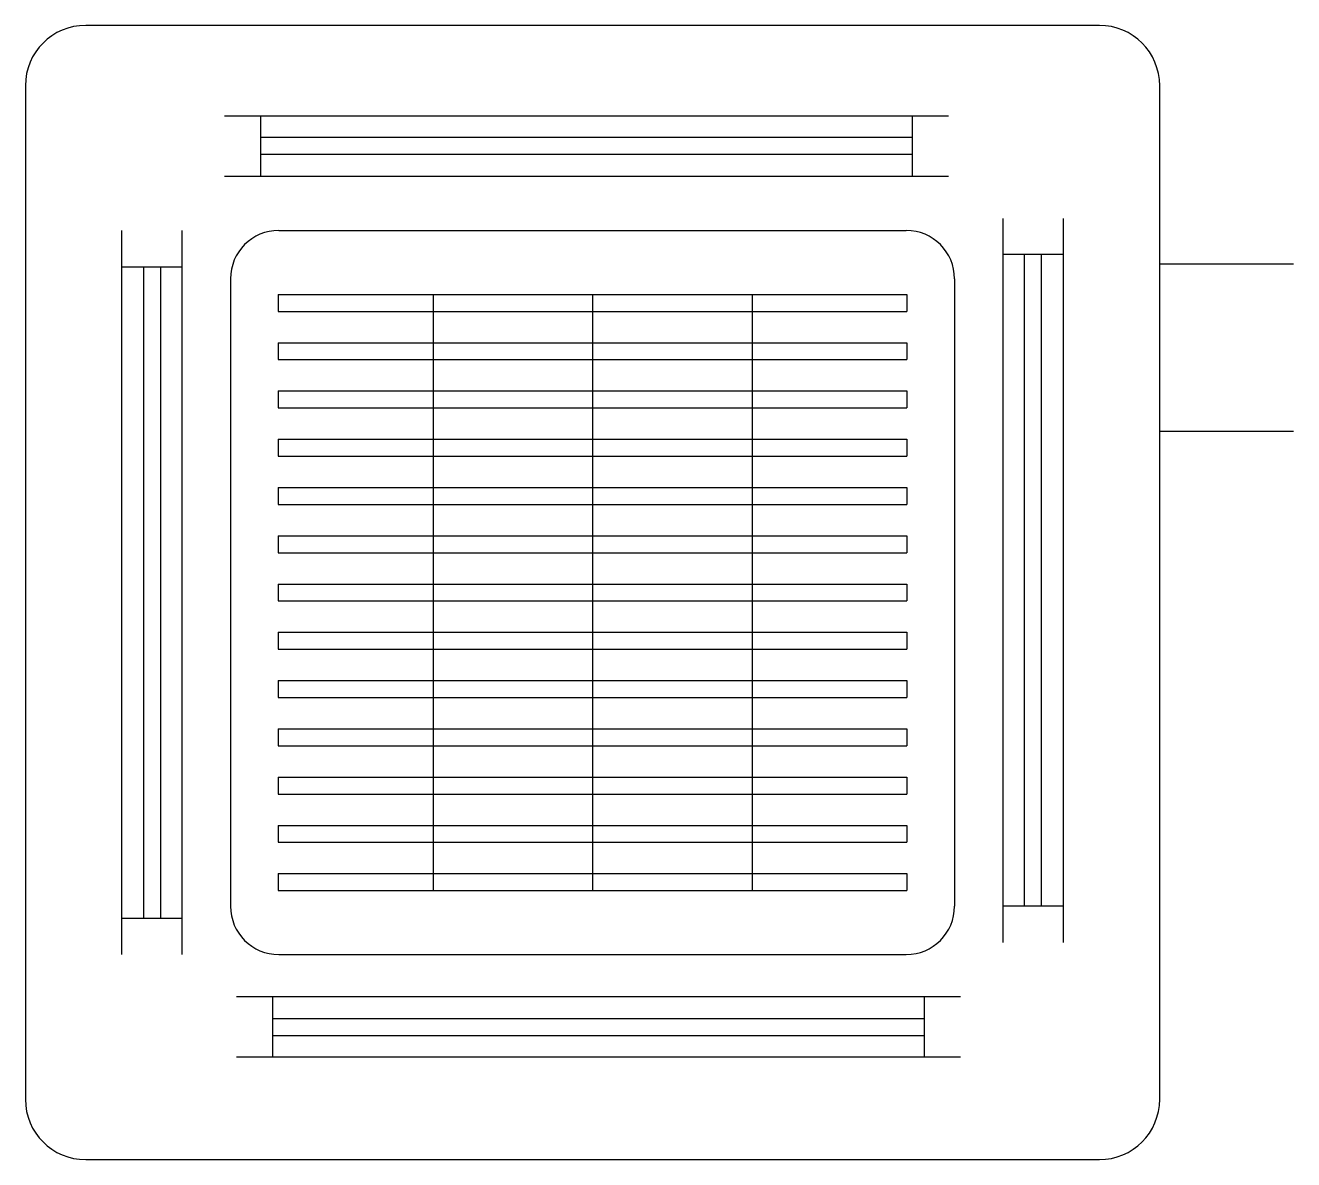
# Model space of a CAD drawing. Header units: millimetres. Extents: x -415 to 513, y -421 to 409.
import ezdxf

# ---------------------------------------------------------------- set-up
doc = ezdxf.new("R2010")
doc.units = ezdxf.units.MM

msp = doc.modelspace()

# ---------------------------------------------------------------- linework, layer by layer
for p, q in [((370.85, 408.82), (-370.85, 408.82)), ((-415, 364.67), (-415, -377.03)), ((415, -377.03), (415, 364.67)), ((-269.32, 342.59), (260.48, 342.59)), ((-242.83, 342.59), (-242.83, 298.44)), ((233.99, 342.59), (233.99, 298.44)), ((233.99, 326.7), (-242.83, 326.7)), ((233.99, 314.34), (-242.83, 314.34)), ((-269.32, 298.44), (260.48, 298.44)), ((300.21, 267.55), (300.21, -262.25)), ((344.36, 267.55), (344.36, -262.25)), ((-344.36, -271.08), (-344.36, 258.72)), ((-300.21, -271.08), (-300.21, 258.72)), ((-229.58, 258.72), (229.58, 258.72)), ((-344.36, 232.23), (-300.21, 232.23)), ((-328.47, 232.23), (-328.47, -244.59)), ((-316.1, 232.23), (-316.1, -244.59)), ((344.36, 241.06), (300.21, 241.06)), ((316.1, -235.76), (316.1, 241.06)), ((328.47, -235.76), (328.47, 241.06)), ((-264.9, 223.4), (-264.9, -235.76)), ((264.9, 223.4), (264.9, -235.76)), ((-230, 211.92), (230, 211.92)), ((-230, 211.92), (-230, 199.56)), ((-116.71, 211.92), (-116.71, -224.28)), ((0, 211.92), (0, -224.28)), ((116.71, 211.92), (116.71, -224.28)), ((230, 211.92), (230, 199.56)), ((-230, 199.56), (230, 199.56)), ((-230, 176.6), (230, 176.6)), ((-230, 176.6), (-230, 164.24)), ((230, 176.6), (230, 164.24)), ((-230, 164.24), (230, 164.24)), ((-230, 141.28), (230, 141.28)), ((-230, 141.28), (-230, 128.92)), ((230, 141.28), (230, 128.92)), ((-230, 128.92), (230, 128.92)), ((-230, 105.96), (230, 105.96)), ((-230, 105.96), (-230, 93.6)), ((230, 105.96), (230, 93.6)), ((-230, 93.6), (230, 93.6)), ((-230, 70.64), (230, 70.64)), ((-230, 70.64), (-230, 58.28)), ((230, 70.64), (230, 58.28)), ((-230, 58.28), (230, 58.28)), ((-230, 35.32), (230, 35.32)), ((-230, 35.32), (-230, 22.96)), ((230, 35.32), (230, 22.96)), ((-230, 22.96), (230, 22.96)), ((-230, 0), (230, 0)), ((-230, 0), (-230, -12.36)), ((230, 0), (230, -12.36)), ((-230, -12.36), (230, -12.36)), ((-230, -35.32), (230, -35.32)), ((-230, -35.32), (-230, -47.68)), ((230, -35.32), (230, -47.68)), ((-230, -47.68), (230, -47.68)), ((-230, -70.64), (230, -70.64)), ((-230, -70.64), (-230, -83)), ((230, -70.64), (230, -83)), ((-230, -83), (230, -83)), ((-230, -105.96), (230, -105.96)), ((-230, -105.96), (-230, -118.32)), ((230, -105.96), (230, -118.32)), ((-230, -118.32), (230, -118.32)), ((-230, -141.28), (230, -141.28)), ((-230, -141.28), (-230, -153.64)), ((230, -141.28), (230, -153.64)), ((-230, -153.64), (230, -153.64)), ((-230, -176.6), (230, -176.6)), ((-230, -176.6), (-230, -188.96)), ((230, -176.6), (230, -188.96)), ((-230, -188.96), (230, -188.96)), ((-230, -211.92), (230, -211.92)), ((-230, -211.92), (-230, -224.28)), ((230, -211.92), (230, -224.28)), ((-230, -224.28), (230, -224.28)), ((344.36, -235.76), (300.21, -235.76)), ((-344.36, -244.59), (-300.21, -244.59)), ((-229.58, -271.08), (229.58, -271.08)), ((269.32, -301.98), (-260.48, -301.98)), ((-233.99, -346.13), (-233.99, -301.98)), ((242.83, -346.13), (242.83, -301.98)), ((-233.99, -317.87), (242.83, -317.87)), ((-233.99, -330.23), (242.83, -330.23)), ((269.32, -346.13), (-260.48, -346.13)), ((-370.85, -421.18), (370.85, -421.18))]:
    msp.add_line(p, q)
at = {"color": 3}
for p, q in [((415, 234.3), (513, 234.3)), ((415, 111.9), (513, 111.9))]:
    msp.add_line(p, q, dxfattribs=at)
for centre, radius, start, end in [((-370.85, 364.67), 44.15, 90, 180), ((370.85, 364.67), 44.15, 0, 90), ((-229.58, 223.4), 35.32, 90, 180), ((229.58, 223.4), 35.32, 0, 90), ((-229.58, -235.76), 35.32, 180, 270), ((229.58, -235.76), 35.32, 270, 0), ((-370.85, -377.03), 44.15, 180, 270), ((370.85, -377.03), 44.15, 270, 0)]:
    msp.add_arc(centre, radius, start, end)

doc.saveas('drawing.dxf')
